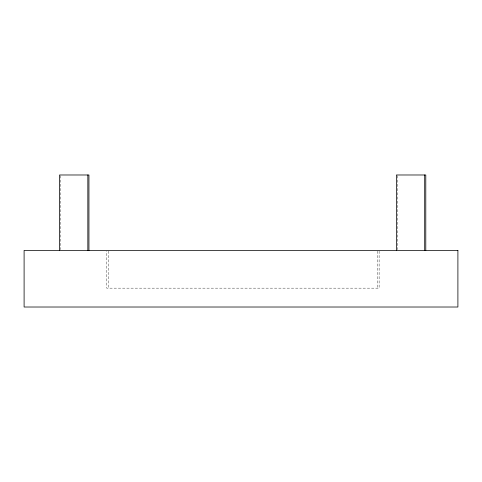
<?xml version="1.0" encoding="UTF-8"?>
<svg xmlns="http://www.w3.org/2000/svg" width="482" height="482" viewBox="0 0 482 482"><rect width="100%" height="100%" fill="white"/><g stroke="black" fill="none" stroke-linecap="round" stroke-linejoin="round"><path stroke-width="0.36" stroke-dasharray="2.41 1.81" d="M397.505 175.731L397.505 249.682M379.123 251.17L379.123 288.152L106.703 288.152L106.703 251.17M377.545 251.17L377.545 288.152M108.281 251.17L108.281 288.152M60.648 175.731L60.648 249.682"/><path stroke-width="0.72" d="M425.793 250.429L425.793 174.984L396.403 174.984L396.403 250.429M424.696 174.984L424.696 250.429M88.941 250.429L88.941 174.984L59.545 174.984L59.545 250.429M87.838 174.984L87.838 250.429M457.9 250.429L24.1 250.429L24.1 307.016L457.9 307.016L457.9 250.429"/></g></svg>
